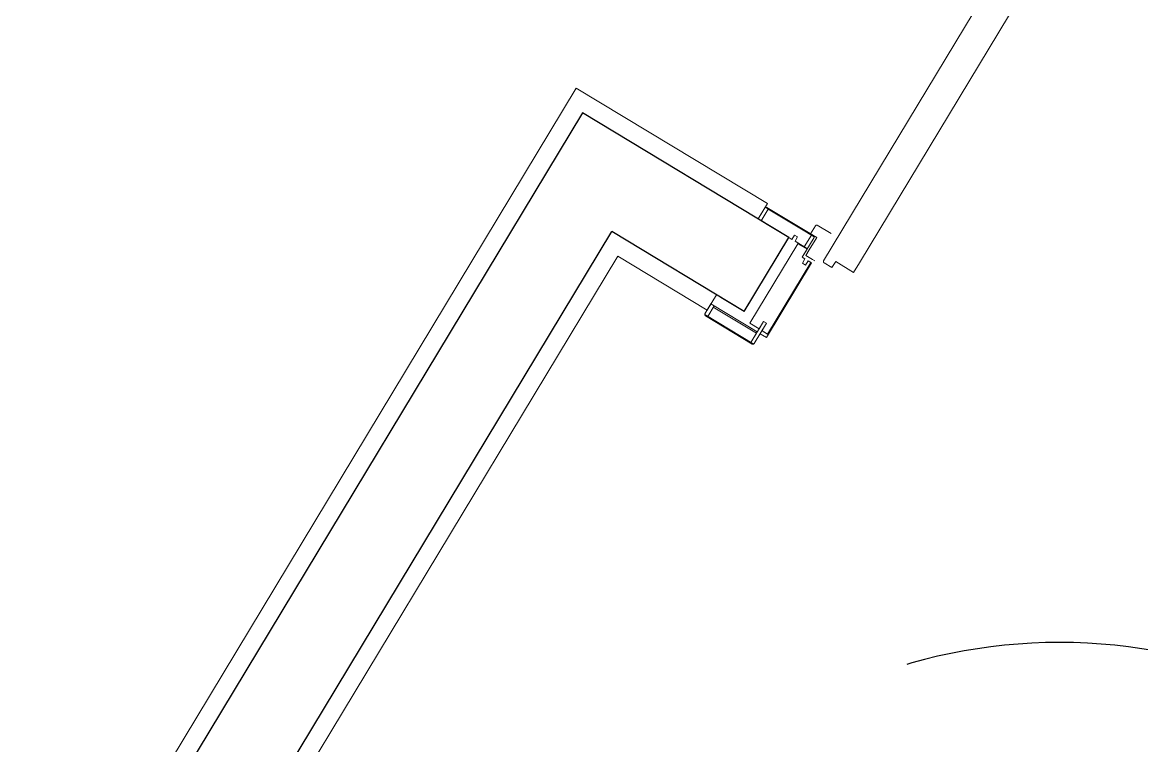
# Model space of a CAD drawing. Header units: centimetres. Extents: x 139057 to 200038, y 34824 to 80516.
# Drawn here: x 164562.8 to 164718.3, y 55983.1 to 56083.5 of the extents above; entities that cross this region are included whole.
import ezdxf

# ---------------------------------------------------------------- set-up
doc = ezdxf.new("R2010")
doc.units = ezdxf.units.CM
doc.header["$LTSCALE"] = 100
doc.linetypes.add('HIDDEN', pattern=[0.5, 0.25, -0.25])
doc.layers.get('0').update_dxf_attribs({"lineweight": 0})
doc.layers.add('437_RIVESTIMENTI_001-AM_0', color=13, linetype='Continuous', lineweight=0)
doc.layers.add('441_SERRAMENTI_001-AM_0', color=1, linetype='Continuous', lineweight=0)
for name, color, linetype in [('A-MCLS3-15', 50, 'Continuous'), ('A-MCLS4-12', 61, 'Continuous'), ('A-SANITARI', 6, 'Continuous')]:
    doc.layers.add(name, color=color, linetype=linetype)

# ---------------------------------------------------------------- blocks, each defined once
blk = doc.blocks.new('AWP0ALEVP1$0$WOODFRAME-BLOCK-F')
for p, q in [((-16587994.5, 36010214), (-16587994.5, 36010138)), ((-16587993.5, 36010215.7), (-16587993.5, 36010136.3)), ((-16587974.5, 36010211), (-16587993.5, 36010211)), ((-16587974.5, 36010216), (-16587992.5, 36010216)), ((-16587839.5, 36010211), (-16587823.5, 36010211)), ((-16587839.5, 36010211), (-16587839.5, 36010136)), ((-16587822.5, 36010210.7), (-16587822.5, 36010131.3)), ((-16587821.5, 36010209), (-16587821.5, 36010133)), ((-16587974.5, 36010203.9), (-16587974.5, 36010166)), ((-16587854.5, 36010203.9), (-16587854.5, 36010166)), ((-16587839.5, 36010206), (-16587822.5, 36010206)), ((-16587837.5, 36010206), (-16587837.5, 36010136)), ((-16587974.5, 36010166), (-16587974.5, 36010161)), ((-16587959.5, 36010166), (-16587974.5, 36010166)), ((-16587974.5, 36010166), (-16587854.5, 36010166)), ((-16587944.5, 36010166), (-16587959.5, 36010166)), ((-16587869.5, 36010166), (-16587854.5, 36010166)), ((-16587981.5, 36010161), (-16587974.5, 36010161)), ((-16587981.5, 36010161), (-16587981.5, 36010156)), ((-16587981.5, 36010156), (-16587974.5, 36010156)), ((-16587974.5, 36010156), (-16587974.5, 36010136)), ((-16587974.5, 36010151), (-16587974.5, 36010136)), ((-16587844.5, 36010151), (-16587973.5, 36010151)), ((-16587973.5, 36010151), (-16587973.5, 36010136)), ((-16587844.5, 36010151), (-16587844.5, 36010136)), ((-16587839.5, 36010151), (-16587839.5, 36010136)), ((-16588009.5, 36010141), (-16588009.5, 36010118.7)), ((-16588007.5, 36010143), (-16587994.6, 36010143)), ((-16587994.6, 36010143), (-16587994.6, 36010133)), ((-16587994.6, 36010133), (-16587974.5, 36010133)), ((-16587974.5, 36010141), (-16587993.5, 36010141)), ((-16587992.5, 36010136), (-16587960.5, 36010136)), ((-16587974.5, 36010133), (-16587965.5, 36010133)), ((-16587965.5, 36010122), (-16587965.5, 36010133)), ((-16587960.5, 36010131.5), (-16587960.5, 36010136)), ((-16587953.5, 36010131.5), (-16587960.5, 36010131.5)), ((-16587953.5, 36010126.5), (-16587953.5, 36010131.5)), ((-16587856.5, 36010136), (-16587822.5, 36010136)), ((-16587856.5, 36010136), (-16587856.5, 36010131)), ((-16587823.5, 36010131), (-16587856.5, 36010131)), ((-16587844.5, 36010131), (-16587844.5, 36010121)), ((-16587839.5, 36010131), (-16587839.5, 36010121)), ((-16587965.5, 36010118.7), (-16587965.5, 36010122)), ((-16587960.5, 36010121), (-16587960.5, 36010126.5)), ((-16587953.5, 36010126.5), (-16587960.5, 36010126.5)), ((-16587960.5, 36010122), (-16587844.5, 36010122)), ((-16587960.5, 36010121), (-16587839.5, 36010121))]:
    blk.add_line(p, q)
for points in [[(-16587974.5, 36010211), (-16587974.5, 36010166), (-16587974.5, 36010161), (-16587981.5, 36010161), (-16587981.5, 36010156), (-16587974.5, 36010156), (-16587974.5, 36010141), (-16587993.5, 36010141), (-16587993.5, 36010211)], [(-16587822.5, 36010206), (-16587822.5, 36010136), (-16587837.5, 36010136), (-16587837.5, 36010206)], [(-16587844.5, 36010151), (-16587844.5, 36010136), (-16587856.5, 36010136), (-16587856.5, 36010131), (-16587844.5, 36010131), (-16587844.5, 36010122), (-16587960.5, 36010122), (-16587960.5, 36010126.5), (-16587953.5, 36010126.5), (-16587953.5, 36010131.5), (-16587960.5, 36010131.5), (-16587960.5, 36010136), (-16587973.5, 36010136), (-16587973.5, 36010151)]]:
    blk.add_lwpolyline(points, close=True)
for centre, start, end in [((-16587992.5, 36010214), 90, 180), ((-16587823.5, 36010209), 360, 90), ((-16588007.5, 36010141), 90, 180), ((-16587992.5, 36010138), 180, 270), ((-16587823.5, 36010133), 270, 360)]:
    blk.add_arc(centre, 2, start, end)
blk = doc.blocks.new('hand')
at = {"layer": 'A-SANITARI', "color": 8, "linetype": 'HIDDEN', "ltscale": 5}
blk.add_circle((0, 0), 75, dxfattribs=at)

msp = doc.modelspace()

# ---------------------------------------------------------------- linework, layer by layer
at = {"layer": '437_RIVESTIMENTI_001-AM_0', "elevation": 0}
for points in [[(164558.43, 56114.74), (164560.57, 56113.45), (164462.64, 55951.22), (164537.98, 55905.74), (164639.79, 56074.39), (164666.33, 56058.37), (164665.04, 56056.23)], [(164659.26, 56045.7), (164657.97, 56043.56), (164645.56, 56051.06), (164552.54, 55896.96), (164720.76, 55795.41), (164813.78, 55949.51), (164751.29, 55987.23), (164752.58, 55989.37)]]:
    msp.add_lwpolyline(points, dxfattribs=at)
at = {"layer": '441_SERRAMENTI_001-AM_0', "elevation": 0}
msp.add_lwpolyline([(164675.82, 56050.31), (164675.3, 56049.46), (164674.2, 56050.12, -0.414214), (164674.13, 56050.4), (164723.74, 56132.58, -0.414214), (164724.01, 56132.65), (164725.12, 56131.98), (164724.6, 56131.13), (164727.09, 56129.62), (164726.15, 56128.06), (164679.11, 56050.13), (164678.31, 56048.81)], format="xyb", close=True, dxfattribs=at)
at = {"layer": 'A-MCLS3-15'}
msp.add_line((164663.11, 56043.38, 0), (164669.32, 56053.65, 0), dxfattribs=at)
at = {"layer": 'A-MCLS4-12'}
for p, q in [((164640.64, 56070.96, 0), (164538.83, 55902.31, 0)), ((164669.32, 56053.65, 0), (164640.64, 56070.96, 0)), ((164644.69, 56054.46, 0), (164549.1, 55896.11, 0)), ((164663.11, 56043.38, 0), (164644.71, 56054.49, 0))]:
    msp.add_line(p, q, dxfattribs=at)

# ---------------------------------------------------------------- block references
at = {"layer": '441_SERRAMENTI_001-AM_0', "xscale": -0.1, "yscale": 0.1, "zscale": 0.1, "rotation": 58.88299990422076}
msp.add_blockref('AWP0ALEVP1$0$WOODFRAME-BLOCK-F', (2390303.71, -3225025.61, 0), dxfattribs=at)
at = {"layer": 'A-SANITARI', "xscale": -1, "rotation": 238.8829914155343}
msp.add_blockref('hand', (164706.92, 55922.4, -1.1), dxfattribs=at)

doc.saveas('drawing.dxf')
